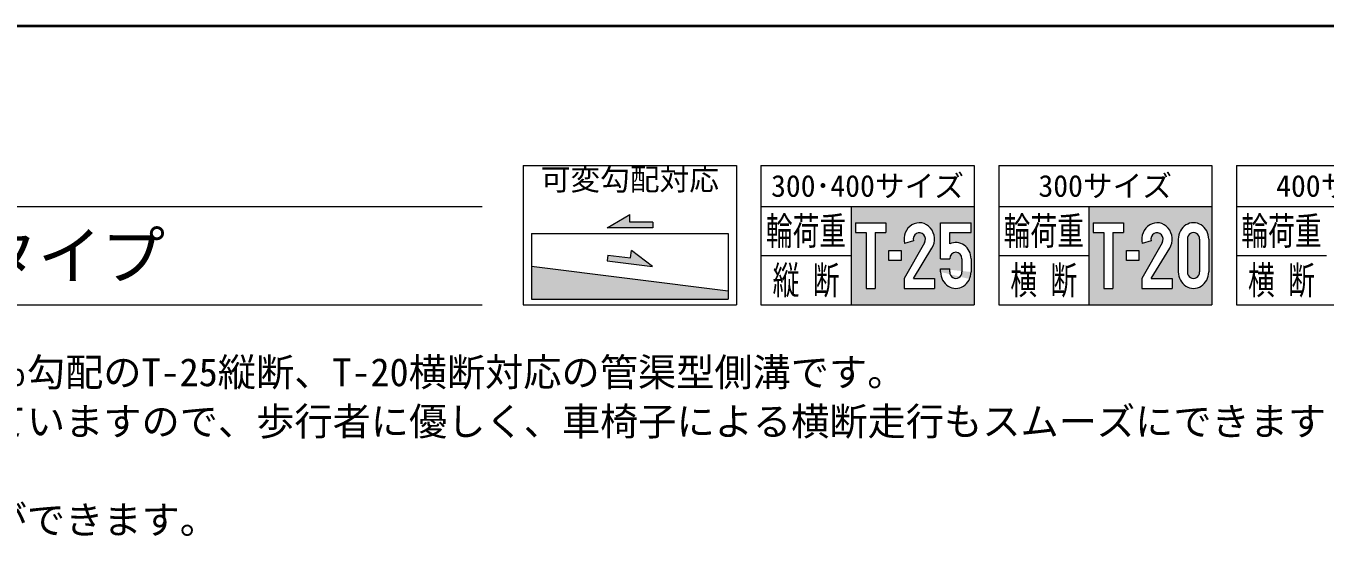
# Model space of a CAD drawing. Units: millimetres, scale not verified. Extents: x 63886 to 97934, y 3628 to 26930.
# Drawn here: x 67636 to 69221, y 23074 to 23697 of the extents above; entities that cross this region are included whole.
import ezdxf
from ezdxf.enums import TextEntityAlignment as Align

# ---------------------------------------------------------------- set-up
doc = ezdxf.new("R2010")
doc.units = ezdxf.units.MM
doc.header["$LTSCALE"] = 30
doc.layers.add('図枠', color=7, linetype='Continuous', lineweight=13)
doc.layers.add('文字', color=7, linetype='Continuous')
doc.styles.add('ＭＳ ゴシック', font='')
doc.styles.get('ＭＳ ゴシック').set_extended_font_data('MS Gothic')

msp = doc.modelspace()

# ---------------------------------------------------------------- hatches: boundary and pattern name
at = {"layer": '図枠'}
h = msp.add_hatch(color=256, dxfattribs=at)
h.paths.add_polyline_path([(68642.47, 23476.97), (68642.47, 23356.97), (68792.47, 23356.97), (68792.47, 23476.97)])
h.paths.add_polyline_path([(68684.76, 23456.97), (68684.76, 23444.97), (68671.76, 23444.97), (68671.76, 23376.97), (68660.62, 23376.97), (68660.62, 23444.97), (68647.62, 23444.97), (68647.62, 23456.97)], flags=16)
edge = h.paths.add_edge_path(flags=16)
edge.add_ellipse((68725.62, 23436.97), major_axis=(0, 20), ratio=0.9285714, start_angle=-125.45638, end_angle=106.09606, ccw=False)
edge.add_line((68741.11, 23425.93), (68718.41, 23388.97))
edge.add_line((68718.41, 23388.97), (68744.19, 23388.97))
edge.add_line((68744.19, 23388.97), (68744.19, 23376.97))
edge.add_line((68744.19, 23376.97), (68707.04, 23376.97))
edge.add_line((68707.04, 23376.97), (68707.04, 23388.97))
edge.add_line((68707.04, 23388.97), (68731.81, 23432.55))
edge.add_ellipse((68725.62, 23436.97), major_axis=(0, 8), ratio=0.9285714, start_angle=-125.45638, end_angle=106.09606)
edge.add_line((68718.44, 23434.89), (68707.68, 23431.79))
h.paths.add_polyline_path([(68703.33, 23422.97), (68703.33, 23410.97), (68688.47, 23410.97), (68688.47, 23422.97)], flags=16)
edge = h.paths.add_edge_path(flags=16)
edge.add_line((68751.62, 23456.97), (68788.76, 23456.97))
edge.add_line((68788.76, 23456.97), (68788.76, 23444.97))
edge.add_line((68788.76, 23444.97), (68762.76, 23444.97))
edge.add_line((68762.76, 23444.97), (68762.76, 23431.3))
edge.add_ellipse((68770.19, 23412.97), major_axis=(0, 20), ratio=0.9285714, start_angle=-90, end_angle=22.06083, ccw=False)
edge.add_line((68788.76, 23412.97), (68788.76, 23387.98))
edge.add_ellipse((68770.19, 23396.97), major_axis=(0, 20), ratio=0.9285714, start_angle=90, end_angle=-90, ccw=False)
edge.add_line((68750.41, 23400.97), (68762.76, 23400.97))
edge.add_line((68762.76, 23400.97), (68762.76, 23396.97))
edge.add_ellipse((68770.19, 23396.97), major_axis=(0, 8), ratio=0.9285714, start_angle=90, end_angle=-90)
edge.add_line((68777.62, 23396.97), (68777.62, 23412.97))
edge.add_ellipse((68770.19, 23412.97), major_axis=(0, 8), ratio=0.9285714, start_angle=-90, end_angle=90)
edge.add_line((68762.76, 23412.97), (68751.62, 23412.97))
edge.add_line((68751.62, 23412.97), (68751.62, 23456.97))
h = msp.add_hatch(color=256, dxfattribs=at)
h.paths.add_polyline_path([(69082.47, 23356.97), (69082.47, 23476.97), (68932.47, 23476.97), (68932.47, 23356.97)])
h.paths.add_polyline_path([(68961.76, 23376.97), (68950.62, 23376.97), (68950.62, 23444.97), (68937.62, 23444.97), (68937.62, 23456.97), (68974.76, 23456.97), (68974.76, 23444.97), (68961.76, 23444.97)], flags=16)
edge = h.paths.add_edge_path(flags=16)
edge.add_line((68997.04, 23376.97), (68997.04, 23388.97))
edge.add_line((68997.04, 23388.97), (69021.81, 23432.55))
edge.add_ellipse((69015.62, 23436.97), major_axis=(0, 8), ratio=0.9285714, start_angle=-125.45638, end_angle=106.09606)
edge.add_line((69008.44, 23434.89), (68997.68, 23431.79))
edge.add_ellipse((69015.62, 23436.97), major_axis=(0, 20), ratio=0.9285714, start_angle=-125.45638, end_angle=106.09606, ccw=False)
edge.add_line((69031.11, 23425.93), (69008.41, 23388.97))
edge.add_line((69008.41, 23388.97), (69034.19, 23388.97))
edge.add_line((69034.19, 23388.97), (69034.19, 23376.97))
edge.add_line((69034.19, 23376.97), (68997.04, 23376.97))
h.paths.add_polyline_path([(68978.47, 23410.97), (68978.47, 23422.97), (68993.33, 23422.97), (68993.33, 23410.97)], flags=16)
edge = h.paths.add_edge_path(flags=16)
edge.add_ellipse((69060.19, 23396.97), major_axis=(0, 20), ratio=0.9285714, start_angle=90, end_angle=-90, ccw=False)
edge.add_line((69041.62, 23396.97), (69041.62, 23436.97))
edge.add_ellipse((69060.19, 23436.97), major_axis=(0, -20), ratio=0.9285714, start_angle=90, end_angle=-90, ccw=False)
edge.add_line((69078.76, 23436.97), (69078.76, 23396.97))
for points in [[(68400.33, 23450.89), (68400.33, 23457.86), (68372.47, 23457.86), (68372.47, 23466.98), (68344.62, 23450.89)], [(68373.34, 23414.11), (68345.7, 23417.56), (68344.83, 23410.65), (68400.12, 23403.74), (68374.47, 23423.15)], [(68492.47, 23363.93), (68492.47, 23373.93), (68252.47, 23403.93), (68252.47, 23363.93)]]:
    msp.add_hatch(color=256, dxfattribs=at).paths.add_polyline_path(points)
h = msp.add_hatch(color=256, dxfattribs=at)
edge = h.paths.add_edge_path()
edge.add_ellipse((69060.19, 23396.97), major_axis=(0, 8), ratio=0.9285714, start_angle=90, end_angle=-90)
edge.add_line((69067.62, 23396.97), (69067.62, 23436.97))
edge.add_ellipse((69060.19, 23436.97), major_axis=(0, -8), ratio=0.9285714, start_angle=90, end_angle=-90)
edge.add_line((69052.76, 23436.97), (69052.76, 23396.97))

# ---------------------------------------------------------------- linework, layer by layer
at = {"layer": '図枠', "lineweight": 40}
msp.add_line((66342.47, 23696.97), (69942.47, 23696.97), dxfattribs=at)
at = {"layer": '図枠'}
for p, q in [((68242.47, 23526.97), (68502.47, 23526.97)), ((68242.47, 23526.97), (68242.47, 23356.97)), ((68502.47, 23526.97), (68502.47, 23356.97)), ((68532.47, 23526.97), (68792.47, 23526.97)), ((68532.47, 23526.97), (68532.47, 23356.97)), ((68792.47, 23526.97), (68792.47, 23356.97)), ((68822.47, 23526.97), (69082.47, 23526.97)), ((68822.47, 23526.97), (68822.47, 23356.97)), ((69082.47, 23526.97), (69082.47, 23356.97)), ((69112.47, 23526.97), (69372.47, 23526.97)), ((69112.47, 23526.97), (69112.47, 23356.97)), ((66562.47, 23476.97), (68192.47, 23476.97)), ((68532.47, 23476.97), (68792.47, 23476.97)), ((68642.47, 23476.97), (68642.47, 23356.97)), ((68822.47, 23476.97), (69082.47, 23476.97)), ((68932.47, 23476.97), (68932.47, 23356.97)), ((69112.47, 23476.97), (69372.47, 23476.97)), ((68344.62, 23450.89), (68372.47, 23466.98)), ((68372.47, 23457.86), (68372.47, 23466.98)), ((68400.33, 23457.86), (68372.47, 23457.86)), ((68400.33, 23457.86), (68400.33, 23450.89)), ((68647.62, 23456.97), (68684.76, 23456.97)), ((68647.62, 23456.97), (68647.62, 23444.97)), ((68684.76, 23456.97), (68684.76, 23444.97)), ((68751.62, 23456.97), (68788.76, 23456.97)), ((68751.62, 23412.97), (68751.62, 23456.97)), ((68788.76, 23444.97), (68788.76, 23456.97)), ((68937.62, 23456.97), (68974.76, 23456.97)), ((68937.62, 23456.97), (68937.62, 23444.97)), ((68974.76, 23456.97), (68974.76, 23444.97)), ((68252.47, 23443.93), (68492.47, 23443.93)), ((68252.47, 23443.93), (68252.47, 23363.93)), ((68400.33, 23450.89), (68344.62, 23450.89)), ((68492.47, 23443.93), (68492.47, 23363.93)), ((68647.62, 23444.97), (68660.62, 23444.97)), ((68660.62, 23444.97), (68660.62, 23376.97)), ((68671.76, 23444.97), (68671.76, 23376.97)), ((68671.76, 23444.97), (68684.76, 23444.97)), ((68762.76, 23444.97), (68788.76, 23444.97)), ((68762.76, 23431.3), (68762.76, 23444.97)), ((68937.62, 23444.97), (68950.62, 23444.97)), ((68950.62, 23444.97), (68950.62, 23376.97)), ((68961.76, 23444.97), (68961.76, 23376.97)), ((68961.76, 23444.97), (68974.76, 23444.97)), ((68731.81, 23432.55), (68707.04, 23388.97)), ((68718.44, 23434.89), (68707.68, 23431.79)), ((68718.41, 23388.97), (68741.11, 23425.93)), ((69021.81, 23432.55), (68997.04, 23388.97)), ((69008.44, 23434.89), (68997.68, 23431.79)), ((69008.41, 23388.97), (69031.11, 23425.93)), ((69041.62, 23436.97), (69041.62, 23396.97)), ((69052.76, 23436.97), (69052.76, 23396.97)), ((69067.62, 23436.97), (69067.62, 23396.97)), ((69078.76, 23436.97), (69078.76, 23396.97)), ((68345.7, 23417.56), (68344.83, 23410.65)), ((68344.83, 23410.65), (68400.12, 23403.74)), ((68345.7, 23417.56), (68373.34, 23414.11)), ((68373.34, 23414.11), (68374.47, 23423.15)), ((68400.12, 23403.74), (68374.47, 23423.15)), ((68532.47, 23416.97), (68642.47, 23416.97)), ((68688.47, 23422.97), (68703.33, 23422.97)), ((68688.47, 23410.97), (68688.47, 23422.97)), ((68703.33, 23410.97), (68688.47, 23410.97)), ((68703.33, 23422.97), (68703.33, 23410.97)), ((68751.62, 23412.97), (68762.76, 23412.97)), ((68777.62, 23412.97), (68777.62, 23396.97)), ((68788.76, 23412.97), (68788.76, 23396.97)), ((68822.47, 23416.97), (68932.47, 23416.97)), ((68978.47, 23422.97), (68993.33, 23422.97)), ((68978.47, 23410.97), (68978.47, 23422.97)), ((68993.33, 23410.97), (68978.47, 23410.97)), ((68993.33, 23422.97), (68993.33, 23410.97)), ((69112.47, 23416.97), (69222.47, 23416.97)), ((68252.47, 23403.93), (68492.47, 23373.93)), ((68751.62, 23400.97), (68762.76, 23400.97)), ((68751.62, 23396.97), (68751.62, 23400.97)), ((68762.76, 23396.97), (68762.76, 23400.97)), ((68660.62, 23376.97), (68671.76, 23376.97)), ((68707.04, 23388.97), (68707.04, 23376.97)), ((68707.04, 23376.97), (68744.19, 23376.97)), ((68718.41, 23388.97), (68744.19, 23388.97)), ((68744.19, 23388.97), (68744.19, 23376.97)), ((68950.62, 23376.97), (68961.76, 23376.97)), ((68997.04, 23388.97), (68997.04, 23376.97)), ((68997.04, 23376.97), (69034.19, 23376.97)), ((69008.41, 23388.97), (69034.19, 23388.97)), ((69034.19, 23388.97), (69034.19, 23376.97)), ((68252.47, 23363.93), (68492.47, 23363.93)), ((66562.47, 23356.97), (68192.47, 23356.97)), ((68242.47, 23356.97), (68502.47, 23356.97)), ((68532.47, 23356.97), (68792.47, 23356.97)), ((68822.47, 23356.97), (69082.47, 23356.97)), ((69112.47, 23356.97), (69372.47, 23356.97))]:
    msp.add_line(p, q, dxfattribs=at)
for centre, major_axis, start_param, end_param in [((68725.62, 23436.97), (0, 20), 4.1281266, 8.115781), ((69015.62, 23436.97), (0, 20), 4.1281266, 8.115781), ((69060.19, 23436.97), (0, -20), 1.5707963, 4.712389), ((68725.62, 23436.97), (0, 8), 4.1281266, 8.115781), ((69015.62, 23436.97), (0, 8), 4.1281266, 8.115781), ((69060.19, 23436.97), (0, -8), 1.5707963, 4.712389), ((68770.19, 23412.97), (0, 20), 4.712389, 6.6947022), ((68770.19, 23412.97), (0, 8), 4.712389, 7.8539816), ((68770.19, 23396.97), (0, 20), 1.5707963, 4.712389), ((68770.19, 23396.97), (0, 8), 1.5707963, 4.712389), ((69060.19, 23396.97), (0, 20), 1.5707963, 4.712389), ((69060.19, 23396.97), (0, 8), 1.5707963, 4.712389)]:
    msp.add_ellipse(centre, major_axis=major_axis, ratio=0.928571, start_param=start_param, end_param=end_param, dxfattribs=at)

# ---------------------------------------------------------------- texts
at = {"layer": '図枠', "style": 'ＭＳ ゴシック'}
msp.add_text('可変勾配対応', height=26.58, dxfattribs=at).set_placement((68372.47, 23523.23), align=Align.TOP_CENTER)
for s, p in [('300･400サイズ', (68662.47, 23501.97)), ('300サイズ', (68952.47, 23501.97)), ('400サイズ', (69242.47, 23501.97))]:
    msp.add_text(s, height=26.58, dxfattribs=at).set_placement(p, align=Align.MIDDLE_CENTER)
at = {"layer": '図枠', "style": 'ＭＳ ゴシック', "width": 0.7}
for s, p in [('輪荷重', (68587.47, 23446.97)), ('輪荷重', (68877.47, 23446.97)), ('輪荷重', (69167.47, 23446.97)), ('縦 断', (68587.47, 23386.97)), ('横 断', (68877.47, 23386.97)), ('横 断', (69167.47, 23386.97))]:
    msp.add_text(s, height=34.18, dxfattribs=at).set_placement(p, align=Align.MIDDLE_CENTER)
at = {"layer": '図枠', "style": 'ＭＳ ゴシック'}
msp.add_text('\u3000都市型側溝\u3000バリアフリータイプ', height=56.96, dxfattribs=at).set_placement((66562.47, 23416.97), align=Align.MIDDLE_LEFT)
at = {"layer": '文字', "style": 'ＭＳ ゴシック'}
for s, p in [('側溝上面にスリット排水孔を設けたセンター２％勾配のT-25縦断、T-20横断対応の管渠型側溝です。', (66611.21, 23291.85)), ('側溝上面がセンター２％の緩やかな勾配になっていますので、歩行者に優しく、車椅子による横断走行もスムーズにできます', (66611.21, 23231.85)), ('また、上部センター排水孔により効率良く排水ができます。', (66611.21, 23111.85))]:
    msp.add_text(s, height=34.18, dxfattribs=at).set_placement(p, align=Align.TOP_LEFT)

doc.saveas('drawing.dxf')
